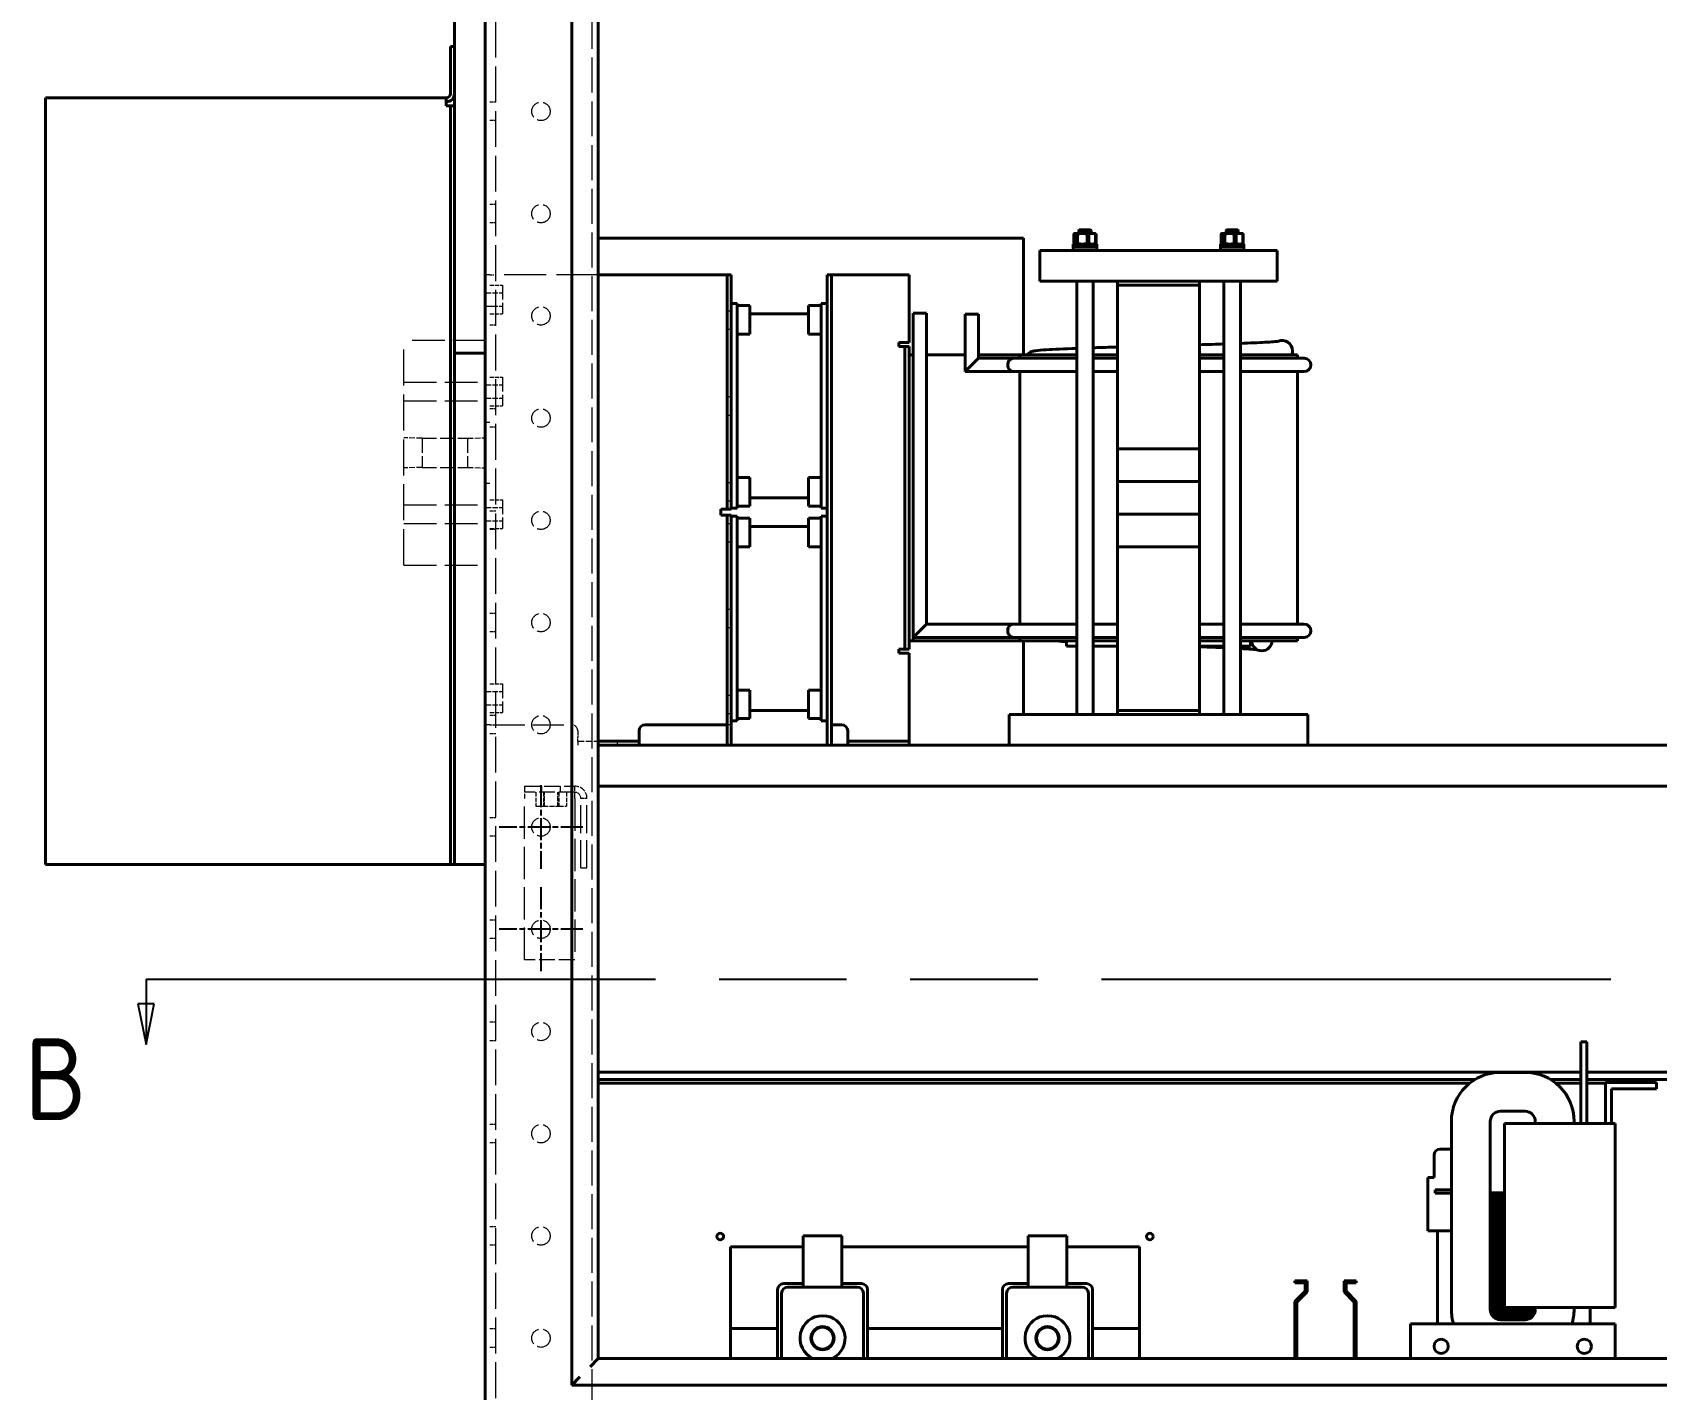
# Model space of a CAD drawing. Header units: millimetres. Extents: x 0 to 4752, y 0 to 3360.
# Drawn here: x 1793 to 2587, y 551 to 1214 of the extents above; entities that cross this region are included whole.
import ezdxf

# ---------------------------------------------------------------- set-up
doc = ezdxf.new("R2010")
doc.units = ezdxf.units.MM
doc.header["$LTSCALE"] = 8
for name, pattern in [('CHAIN', [0.3543, 0.2362, -0.0295, 0.0591, -0.0295]), ('DASHED', [0.2067, 0.1654, -0.0413]), ('DOUBLE_DASH_CHAIN', [1.2403, 0.6614, -0.0827, 0.1654, -0.0827, 0.1654, -0.0827])]:
    doc.linetypes.add(name, pattern=pattern)
for name, color, linetype, lineweight in [('가려진 것(ISO)', 2, 'DASHED', 18), ('가시적인 것(ISO)', 3, 'Continuous', 40), ('단면선(ISO)', 7, 'CHAIN', 25), ('중심 표식(ISO)', 1, 'Continuous', 25)]:
    doc.layers.add(name, color=color, linetype=linetype, lineweight=lineweight)
doc.styles.add('부품번호텍스트_PSTEK_POSCO', font='isocp.shx')

# ---------------------------------------------------------------- blocks, each defined once
blk = doc.blocks.new('2dTransSection1')
at = {"layer": '단면선(ISO)', "linetype": 'DOUBLE_DASH_CHAIN', "ltscale": 5.884896}
blk.add_line((231.022, 93.926), (366.329, 93.926), dxfattribs=at)
at = {"layer": '단면선(ISO)', "linetype": 'Continuous'}
for p, q in [((231.022, 93.926), (234.946, 93.926)), ((231.022, 93.926), (231.022, 92.426)), ((230.522, 92.426), (231.022, 89.926)), ((231.522, 92.426), (230.522, 92.426)), ((231.022, 92.426), (231.022, 89.926)), ((231.022, 89.926), (231.522, 92.426))]:
    blk.add_line(p, q, dxfattribs=at)
at = {"layer": '단면선(ISO)', "linetype": 'Continuous', "flags": 128}
blk.add_lwpolyline([(230.522, 92.426), (231.022, 89.926)], dxfattribs=at)
at = {"layer": '단면선(ISO)'}
blk.add_solid([(230.522, 92.426), (231.022, 89.926), (231.522, 92.426), (230.522, 92.426)], dxfattribs=at)
at = {"layer": '단면선(ISO)', "insert": (223.596, 85.319), "char_height": 5, "attachment_point": 7, "style": '부품번호텍스트_PSTEK_POSCO'}
blk.add_mtext('B', dxfattribs=at)

msp = doc.modelspace()

# ---------------------------------------------------------------- linework, layer by layer
at = {"layer": '가려진 것(ISO)', "ltscale": 13.215807}
msp.add_line((2019.25, 502.83), (2019.25, 1398.83), dxfattribs=at)
at = {"layer": '가려진 것(ISO)', "ltscale": 12.929942}
msp.add_line((2066.25, 500.83), (2066.25, 1398.83), dxfattribs=at)
at = {"layer": '가려진 것(ISO)', "ltscale": 0.714161}
for p, q in [((2019.25, 1180.33), (2016.25, 1180.33)), ((2019.25, 1171.33), (2016.25, 1171.33)), ((2019.25, 1130.33), (2016.25, 1130.33)), ((2019.25, 1121.33), (2016.25, 1121.33)), ((2019.25, 1080.33), (2016.25, 1080.33)), ((2019.25, 1071.33), (2016.25, 1071.33)), ((2019.25, 1030.33), (2016.25, 1030.33)), ((2019.25, 1021.33), (2016.25, 1021.33)), ((2019.25, 980.33), (2016.25, 980.33)), ((2019.25, 971.33), (2016.25, 971.33)), ((2019.25, 930.33), (2016.25, 930.33)), ((2019.25, 921.33), (2016.25, 921.33)), ((2019.25, 880.33), (2016.25, 880.33)), ((2019.25, 871.33), (2016.25, 871.33)), ((2059.25, 872.83), (2059.25, 869.83)), ((2041.75, 842.83), (2041.75, 845.83)), ((2050.75, 842.83), (2050.75, 845.83)), ((2063.75, 839.83), (2060.75, 839.83)), ((2019.25, 830.33), (2016.25, 830.33)), ((2019.25, 821.33), (2016.25, 821.33)), ((2060.75, 805.83), (2063.75, 805.83)), ((2019.25, 780.33), (2016.25, 780.33)), ((2019.25, 771.33), (2016.25, 771.33)), ((2019.25, 730.33), (2016.25, 730.33)), ((2019.25, 721.33), (2016.25, 721.33)), ((2019.25, 680.33), (2016.25, 680.33)), ((2019.25, 671.33), (2016.25, 671.33)), ((2019.25, 630.33), (2016.25, 630.33)), ((2019.25, 621.33), (2016.25, 621.33)), ((2019.25, 580.33), (2016.25, 580.33)), ((2019.25, 571.33), (2016.25, 571.33))]:
    msp.add_line(p, q, dxfattribs=at)
at = {"layer": '가려진 것(ISO)', "ltscale": 0.476074}
for p, q in [((2016.25, 1095.83), (2014.25, 1095.83)), ((2132.25, 1078.33), (2134.25, 1078.33)), ((2132.25, 1069.33), (2134.25, 1069.33)), ((2132.25, 1036.33), (2134.25, 1036.33)), ((2132.25, 1027.33), (2134.25, 1027.33)), ((2014.25, 1023.83), (2016.25, 1023.83)), ((2016.25, 993.83), (2014.25, 993.83)), ((2132.25, 994.33), (2134.25, 994.33)), ((2132.25, 985.33), (2134.25, 985.33)), ((2132.25, 974.33), (2134.25, 974.33)), ((2132.25, 965.33), (2134.25, 965.33)), ((2132.25, 932.33), (2134.25, 932.33)), ((2132.25, 923.33), (2134.25, 923.33)), ((2132.25, 890.33), (2134.25, 890.33)), ((2016.25, 875.83), (2014.25, 875.83)), ((2132.25, 881.33), (2134.25, 881.33)), ((2134.25, 875.83), (2132.25, 875.83)), ((2059.25, 867.83), (2059.25, 865.83)), ((2069.75, 865.83), (2069.75, 867.83)), ((2078.75, 865.83), (2078.75, 867.83))]:
    msp.add_line(p, q, dxfattribs=at)
at = {"layer": '가려진 것(ISO)', "ltscale": 14.513788}
msp.add_line((2014.25, 1095.83), (2014.25, 1023.83), dxfattribs=at)
at = {"layer": '가려진 것(ISO)', "ltscale": 0.047517}
for p, q in [((2014.45, 1088.33), (2014.25, 1088.33)), ((2014.45, 1079.33), (2014.25, 1079.33)), ((2014.45, 1043.33), (2014.25, 1043.33)), ((2014.45, 1034.33), (2014.25, 1034.33)), ((2014.45, 983.33), (2014.25, 983.33)), ((2014.45, 974.33), (2014.25, 974.33)), ((2014.45, 893.33), (2014.25, 893.33)), ((2014.45, 884.33), (2014.25, 884.33))]:
    msp.add_line(p, q, dxfattribs=at)
at = {"layer": '가려진 것(ISO)', "ltscale": 3.365777}
for p, q in [((2014.45, 1079.33), (2014.45, 1088.33)), ((2014.45, 1034.33), (2014.45, 1043.33)), ((2014.45, 974.33), (2014.45, 983.33)), ((2014.45, 884.33), (2014.45, 893.33))]:
    msp.add_line(p, q, dxfattribs=at)
at = {"layer": '가려진 것(ISO)', "ltscale": 0.747873}
for p, q in [((2016.25, 1095.83), (2018.25, 1095.83)), ((2016.25, 875.83), (2018.25, 875.83)), ((2059.25, 867.83), (2059.25, 869.83))]:
    msp.add_line(p, q, dxfattribs=at)
at = {"layer": '가려진 것(ISO)', "ltscale": 1.47604}
for p, q in [((2016.25, 1090.83), (2022.45, 1090.83)), ((2016.25, 1076.83), (2022.45, 1076.83)), ((2016.25, 1045.83), (2022.45, 1045.83)), ((2016.25, 1031.83), (2022.45, 1031.83)), ((2016.25, 985.83), (2022.45, 985.83)), ((2016.25, 971.83), (2022.45, 971.83)), ((2016.25, 895.83), (2022.45, 895.83)), ((2016.25, 881.83), (2022.45, 881.83))]:
    msp.add_line(p, q, dxfattribs=at)
at = {"layer": '가려진 것(ISO)', "ltscale": 15.436018}
msp.add_line((2069.3, 1095.83), (2018.25, 1095.83), dxfattribs=at)
at = {"layer": '가려진 것(ISO)', "ltscale": 5.235708}
for p, q in [((2022.45, 1090.83), (2022.45, 1076.83)), ((2022.45, 1045.83), (2022.45, 1031.83)), ((2022.45, 985.83), (2022.45, 971.83)), ((2022.45, 895.83), (2022.45, 881.83))]:
    msp.add_line(p, q, dxfattribs=at)
at = {"layer": '가려진 것(ISO)', "ltscale": 1.904597}
for p, q in [((2014.45, 1087.16), (2022.45, 1087.16)), ((2014.45, 1080.51), (2022.45, 1080.51)), ((2014.45, 1042.16), (2022.45, 1042.16)), ((2014.45, 1035.51), (2022.45, 1035.51)), ((2014.45, 982.16), (2022.45, 982.16)), ((2014.45, 975.51), (2022.45, 975.51)), ((2014.45, 892.16), (2022.45, 892.16)), ((2014.45, 885.51), (2022.45, 885.51))]:
    msp.add_line(p, q, dxfattribs=at)
at = {"layer": '가려진 것(ISO)', "ltscale": 13.304306}
msp.add_line((1974.25, 953.83), (1974.25, 1063.83), dxfattribs=at)
at = {"layer": '가려진 것(ISO)', "ltscale": 12.094824}
for p, q in [((2014.25, 1063.83), (1974.25, 1063.83)), ((1974.25, 1043.33), (2014.25, 1043.33)), ((1974.25, 1034.33), (2014.25, 1034.33)), ((1974.25, 983.33), (2014.25, 983.33)), ((1974.25, 974.33), (2014.25, 974.33)), ((1974.25, 953.83), (2014.25, 953.83))]:
    msp.add_line(p, q, dxfattribs=at)
at = {"layer": '가려진 것(ISO)', "ltscale": 7.142512}
msp.add_line((2014.25, 1023.83), (2014.25, 993.83), dxfattribs=at)
at = {"layer": '가려진 것(ISO)', "ltscale": 2.120859}
for p, q in [((1983.16, 1015.96), (1974.25, 1016.24)), ((2005.35, 1015.96), (2014.25, 1016.24)), ((1983.16, 1001.71), (1974.25, 1001.43)), ((2005.35, 1001.71), (2014.25, 1001.43))]:
    msp.add_line(p, q, dxfattribs=at)
at = {"layer": '가려진 것(ISO)', "ltscale": 5.329205}
for p, q in [((1983.16, 1015.96), (1983.16, 1001.71)), ((2005.35, 1015.96), (2005.35, 1001.71))]:
    msp.add_line(p, q, dxfattribs=at)
at = {"layer": '가려진 것(ISO)', "ltscale": 5.283535}
for p, q in [((1983.16, 1015.96), (2005.35, 1015.96)), ((1983.16, 1001.71), (2005.35, 1001.71))]:
    msp.add_line(p, q, dxfattribs=at)
at = {"layer": '가려진 것(ISO)', "ltscale": 14.271892}
msp.add_line((2014.25, 993.83), (2014.25, 875.83), dxfattribs=at)
at = {"layer": '가려진 것(ISO)', "ltscale": 11.490082}
msp.add_line((2018.25, 875.83), (2056.25, 875.83), dxfattribs=at)
at = {"layer": '가려진 것(ISO)', "ltscale": 2.392675}
msp.add_line((2059.25, 867.83), (2069.3, 867.83), dxfattribs=at)
at = {"layer": '가려진 것(ISO)', "ltscale": 5.833034}
for p, q in [((2033.25, 845.83), (2057.75, 845.83)), ((2057.75, 842.83), (2033.25, 842.83)), ((2057.75, 760.83), (2033.25, 760.83))]:
    msp.add_line(p, q, dxfattribs=at)
at = {"layer": '가려진 것(ISO)', "ltscale": 2.243818}
for p, q in [((2033.25, 845.83), (2033.25, 839.83)), ((2057.75, 839.83), (2057.75, 845.83))]:
    msp.add_line(p, q, dxfattribs=at)
at = {"layer": '가려진 것(ISO)', "ltscale": 1.618892}
for p, q in [((2038.75, 842.83), (2038.75, 836.03)), ((2042.5, 842.83), (2042.5, 836.03)), ((2042.93, 836.03), (2042.93, 842.83)), ((2049.58, 836.03), (2049.58, 842.83)), ((2050, 842.83), (2050, 836.03)), ((2053.76, 842.83), (2053.76, 836.03))]:
    msp.add_line(p, q, dxfattribs=at)
at = {"layer": '가려진 것(ISO)', "ltscale": 11.943638}
for p, q in [((2033.25, 760.83), (2033.25, 839.83)), ((2057.75, 839.83), (2057.75, 760.83))]:
    msp.add_line(p, q, dxfattribs=at)
at = {"layer": '가려진 것(ISO)', "ltscale": 1.786875}
for p, q in [((2038.75, 836.03), (2042.5, 836.03)), ((2042.5, 836.03), (2050, 836.03)), ((2050, 836.03), (2053.76, 836.03))]:
    msp.add_line(p, q, dxfattribs=at)
at = {"layer": '가려진 것(ISO)', "ltscale": 10.2806}
for p, q in [((2060.75, 805.83), (2060.75, 839.83)), ((2063.75, 805.83), (2063.75, 839.83))]:
    msp.add_line(p, q, dxfattribs=at)
at = {"layer": '가려진 것(ISO)', "ltscale": 6.731654}
for centre in [(2041.25, 1175.83), (2041.25, 1125.83), (2041.25, 1075.83), (2041.25, 1025.83), (2041.25, 975.83), (2041.25, 925.83), (2041.25, 875.83), (2041.25, 825.83), (2041.25, 775.83), (2041.25, 725.83), (2041.25, 675.83), (2041.25, 625.83), (2041.25, 575.83)]:
    msp.add_circle(centre, 4.5, dxfattribs=at)
at = {"layer": '가려진 것(ISO)', "ltscale": 1.121859}
for centre in [(2056.25, 872.83), (2057.75, 839.83)]:
    msp.add_arc(centre, 3, 0, 90, dxfattribs=at)
at = {"layer": '가려진 것(ISO)', "ltscale": 2.243818}
msp.add_arc((2057.75, 839.83), 6, 0, 90, dxfattribs=at)
at = {"layer": '가시적인 것(ISO)'}
for p, q in [((2013.95, 500.53), (2013.95, 1400.53)), ((2056.3, 1358.18), (2056.3, 552.88)), ((2069.3, 1345.18), (2069.3, 565.88)), ((1998.95, 1057.53), (1998.95, 1307.53)), ((1996.95, 1207.53), (1996.95, 1184.53)), ((1996.95, 1207.53), (1998.95, 1207.53)), ((1798.95, 1182.53), (1994.95, 1182.53)), ((1798.95, 1182.53), (1798.95, 1178.53)), ((1798.95, 807.53), (1798.95, 1178.53)), ((1994.95, 1182.53), (1994.95, 1178.53)), ((1996.95, 1178.53), (1994.95, 1178.53)), ((1996.95, 1178.53), (1998.95, 1178.53)), ((1996.95, 807.53), (1996.95, 1178.53)), ((2277.25, 1113.83), (2069.3, 1113.83)), ((2277.25, 1056.83), (2277.25, 1113.83)), ((2301.81, 1111.24), (2301.81, 1115.83)), ((2302.25, 1116.13), (2302.07, 1116.03)), ((2302.43, 1116.13), (2302.25, 1116.13)), ((2305.98, 1116.13), (2302.43, 1116.13)), ((2303.05, 1115.83), (2303.69, 1115.83)), ((2303.05, 1115.83), (2303.05, 1111.24)), ((2303.69, 1111.24), (2303.69, 1115.83)), ((2304.5, 1117.83), (2304.25, 1117.58)), ((2310.25, 1117.58), (2304.25, 1117.58)), ((2304.25, 1116.13), (2304.25, 1117.58)), ((2304.5, 1117.83), (2310, 1117.83)), ((2310.8, 1116.13), (2305.98, 1116.13)), ((2308.27, 1115.83), (2309.14, 1115.83)), ((2308.27, 1115.83), (2308.27, 1111.24)), ((2309.14, 1111.24), (2309.14, 1115.83)), ((2310, 1117.83), (2310.25, 1117.58)), ((2310.25, 1116.13), (2310.25, 1117.58)), ((2312.25, 1116.13), (2310.8, 1116.13)), ((2312.25, 1116.13), (2312.43, 1116.03)), ((2312.47, 1115.83), (2312.7, 1115.83)), ((2312.47, 1115.83), (2312.47, 1111.24)), ((2312.7, 1111.24), (2312.7, 1115.83)), ((2373.81, 1111.24), (2373.81, 1115.83)), ((2374.25, 1116.13), (2374.07, 1116.03)), ((2374.43, 1116.13), (2374.25, 1116.13)), ((2377.98, 1116.13), (2374.43, 1116.13)), ((2375.05, 1115.83), (2375.69, 1115.83)), ((2375.05, 1115.83), (2375.05, 1111.24)), ((2375.69, 1111.24), (2375.69, 1115.83)), ((2376.5, 1117.83), (2376.25, 1117.58)), ((2382.25, 1117.58), (2376.25, 1117.58)), ((2376.25, 1116.13), (2376.25, 1117.58)), ((2376.5, 1117.83), (2382, 1117.83)), ((2382.8, 1116.13), (2377.98, 1116.13)), ((2380.27, 1115.83), (2381.14, 1115.83)), ((2380.27, 1115.83), (2380.27, 1111.24)), ((2381.14, 1111.24), (2381.14, 1115.83)), ((2382, 1117.83), (2382.25, 1117.58)), ((2382.25, 1116.13), (2382.25, 1117.58)), ((2384.25, 1116.13), (2382.8, 1116.13)), ((2384.25, 1116.13), (2384.43, 1116.03)), ((2384.47, 1115.83), (2384.7, 1115.83)), ((2384.47, 1115.83), (2384.47, 1111.24)), ((2384.7, 1111.24), (2384.7, 1115.83)), ((2285.25, 1107.83), (2401.25, 1107.83)), ((2285.25, 1092.83), (2285.25, 1107.83)), ((2301.5, 1109.86), (2301.5, 1109.43)), ((2301.5, 1109.43), (2313, 1109.43)), ((2301.5, 1107.83), (2301.5, 1109.43)), ((2301.5, 1109.43), (2301.5, 1109.43)), ((2313, 1110.93), (2301.51, 1110.93)), ((2313, 1109.43), (2301.55, 1109.43)), ((2302.25, 1110.93), (2302.07, 1111.04)), ((2303.69, 1111.24), (2303.05, 1111.24)), ((2309.14, 1111.24), (2308.27, 1111.24)), ((2312.25, 1110.93), (2312.43, 1111.04)), ((2312.7, 1111.24), (2312.47, 1111.24)), ((2313, 1110.93), (2313, 1109.43)), ((2313, 1107.83), (2313, 1109.43)), ((2373.5, 1109.86), (2373.5, 1109.43)), ((2373.5, 1109.43), (2385, 1109.43)), ((2373.5, 1107.83), (2373.5, 1109.43)), ((2373.5, 1109.43), (2373.5, 1109.43)), ((2385, 1110.93), (2373.51, 1110.93)), ((2385, 1109.43), (2373.55, 1109.43)), ((2374.25, 1110.93), (2374.07, 1111.04)), ((2375.69, 1111.24), (2375.05, 1111.24)), ((2381.14, 1111.24), (2380.27, 1111.24)), ((2384.25, 1110.93), (2384.43, 1111.04)), ((2384.7, 1111.24), (2384.47, 1111.24)), ((2385, 1110.93), (2385, 1109.43)), ((2385, 1107.83), (2385, 1109.43)), ((2401.25, 1092.83), (2401.25, 1107.83)), ((2130.25, 1095.83), (2069.3, 1095.83)), ((2132.25, 1095.83), (2130.25, 1095.83)), ((2132.25, 1095.83), (2134.25, 1095.83)), ((2132.25, 981.33), (2132.25, 1095.83)), ((2134.25, 1095.83), (2134.25, 981.33)), ((2183.25, 1095.83), (2181.25, 1095.83)), ((2181.25, 865.83), (2181.25, 1095.83)), ((2183.25, 865.83), (2183.25, 1095.83)), ((2183.25, 1095.83), (2185.25, 1095.83)), ((2185.25, 1095.83), (2221.25, 1095.83)), ((2221.25, 1095.83), (2221.25, 1062.83)), ((2323.25, 1092.83), (2285.25, 1092.83)), ((2303.25, 880.83), (2303.25, 1092.83)), ((2311.25, 880.83), (2311.25, 1092.83)), ((2323.25, 1092.83), (2363.25, 1092.83)), ((2323.25, 1090.83), (2323.25, 1092.83)), ((2363.25, 1090.83), (2323.25, 1090.83)), ((2323.25, 1075.83), (2323.25, 1090.83)), ((2363.25, 1092.83), (2363.25, 1090.83)), ((2401.25, 1092.83), (2363.25, 1092.83)), ((2363.25, 1090.83), (2363.25, 1075.83)), ((2375.25, 880.83), (2375.25, 1092.83)), ((2383.25, 880.83), (2383.25, 1092.83)), ((2137.25, 1081.83), (2134.25, 1081.83)), ((2137.25, 1081.83), (2137.25, 981.83)), ((2137.25, 1080.83), (2143.45, 1080.83)), ((2143.45, 1080.83), (2143.45, 1066.83)), ((2172.05, 1066.83), (2172.05, 1080.83)), ((2178.25, 1080.83), (2172.05, 1080.83)), ((2178.25, 1081.83), (2178.25, 981.83)), ((2178.25, 1081.83), (2181.25, 1081.83)), ((2143.45, 1076.83), (2172.05, 1076.83)), ((2229.75, 1077.08), (2223.25, 1077.08)), ((2223.25, 1056.83), (2223.25, 1077.08)), ((2229.75, 925.08), (2229.75, 1077.08)), ((2255.25, 1076.58), (2248.75, 1076.58)), ((2248.75, 1076.58), (2248.75, 1048.58)), ((2255.25, 1076.58), (2255.25, 1055.08)), ((2323.25, 1010.83), (2323.25, 1075.83)), ((2363.25, 1075.83), (2363.25, 1010.83)), ((2137.25, 1066.83), (2143.45, 1066.83)), ((2178.25, 1066.83), (2172.05, 1066.83)), ((2013.95, 1057.53), (1998.95, 1057.53)), ((1998.95, 807.53), (1998.95, 1057.53)), ((1998.95, 1057.53), (2013.95, 1057.53)), ((2216.25, 1062.83), (2221.25, 1062.83)), ((2216.25, 1060.83), (2216.25, 1062.83)), ((2217.25, 1060.83), (2216.25, 1060.83)), ((2219.25, 1060.83), (2217.25, 1060.83)), ((2219.25, 1060.83), (2221.25, 1060.83)), ((2219.25, 912.83), (2219.25, 1060.83)), ((2221.25, 1056.83), (2221.25, 1060.83)), ((2221.25, 1056.83), (2223.25, 1056.83)), ((2221.25, 1056.83), (2221.25, 916.83)), ((2223.25, 1056.83), (2223.25, 916.83)), ((2229.75, 1056.83), (2248.75, 1056.83)), ((2255.25, 1056.83), (2275.37, 1056.83)), ((2303.25, 1056.83), (2275.37, 1056.83)), ((2275.37, 1056.83), (2275.37, 1055.08)), ((2323.25, 1056.83), (2311.25, 1056.83)), ((2375.25, 1056.83), (2363.25, 1056.83)), ((2411.25, 1056.83), (2383.25, 1056.83)), ((2411.25, 1055.08), (2411.25, 1056.83)), ((2248.75, 1048.58), (2252, 1051.83)), ((2248.75, 1048.58), (2272.37, 1048.58)), ((2255.25, 1055.08), (2252, 1051.83)), ((2255.25, 1055.08), (2272.37, 1055.08)), ((2303.25, 1055.08), (2272.37, 1055.08)), ((2272.37, 1048.58), (2303.25, 1048.58)), ((2275.37, 1048.58), (2275.37, 925.08)), ((2323.25, 1055.08), (2311.25, 1055.08)), ((2311.25, 1048.58), (2323.25, 1048.58)), ((2375.25, 1055.08), (2363.25, 1055.08)), ((2363.25, 1048.58), (2375.25, 1048.58)), ((2414.5, 1055.08), (2383.25, 1055.08)), ((2383.25, 1048.58), (2414.5, 1048.58)), ((2411.25, 925.08), (2411.25, 1048.58)), ((2363.25, 1010.83), (2323.25, 1010.83)), ((2323.25, 1010.83), (2323.25, 994.83)), ((2363.25, 1010.83), (2363.25, 994.83)), ((2137.25, 996.83), (2143.45, 996.83)), ((2143.45, 996.83), (2143.45, 982.83)), ((2172.05, 982.83), (2172.05, 996.83)), ((2178.25, 996.83), (2172.05, 996.83)), ((2323.25, 994.83), (2363.25, 994.83)), ((2323.25, 994.83), (2323.25, 978.83)), ((2363.25, 994.83), (2323.25, 994.83)), ((2363.25, 994.83), (2363.25, 978.83)), ((2143.45, 986.83), (2172.05, 986.83)), ((2129.25, 978.33), (2129.25, 981.33)), ((2129.25, 981.33), (2130.25, 981.33)), ((2130.25, 978.33), (2129.25, 978.33)), ((2130.25, 981.33), (2132.25, 981.33)), ((2132.25, 978.33), (2130.25, 978.33)), ((2132.25, 981.33), (2134.25, 981.33)), ((2134.25, 978.33), (2132.25, 978.33)), ((2132.25, 865.83), (2132.25, 978.33)), ((2137.25, 981.83), (2134.25, 981.83)), ((2134.25, 978.33), (2134.25, 865.83)), ((2137.25, 977.83), (2134.25, 977.83)), ((2137.25, 982.83), (2143.45, 982.83)), ((2137.25, 977.83), (2137.25, 877.83)), ((2137.25, 976.83), (2143.45, 976.83)), ((2143.45, 976.83), (2143.45, 962.83)), ((2178.25, 982.83), (2172.05, 982.83)), ((2172.05, 962.83), (2172.05, 976.83)), ((2178.25, 976.83), (2172.05, 976.83)), ((2178.25, 981.83), (2181.25, 981.83)), ((2178.25, 977.83), (2178.25, 877.83)), ((2178.25, 977.83), (2181.25, 977.83)), ((2323.25, 978.83), (2363.25, 978.83)), ((2323.25, 978.83), (2323.25, 962.83)), ((2363.25, 978.83), (2323.25, 978.83)), ((2363.25, 978.83), (2363.25, 962.83)), ((2143.45, 972.83), (2172.05, 972.83)), ((2137.25, 962.83), (2143.45, 962.83)), ((2178.25, 962.83), (2172.05, 962.83)), ((2323.25, 897.83), (2323.25, 962.83)), ((2323.25, 962.83), (2363.25, 962.83)), ((2363.25, 962.83), (2363.25, 897.83)), ((2223.25, 918.58), (2226.5, 921.83)), ((2226.5, 921.83), (2229.75, 925.08)), ((2272.37, 925.08), (2229.75, 925.08)), ((2303.25, 925.08), (2272.37, 925.08)), ((2323.25, 925.08), (2311.25, 925.08)), ((2375.25, 925.08), (2363.25, 925.08)), ((2414.5, 925.08), (2383.25, 925.08)), ((2221.25, 912.83), (2221.25, 916.83)), ((2223.25, 916.83), (2221.25, 916.83)), ((2272.37, 918.58), (2223.25, 918.58)), ((2275.37, 916.83), (2223.25, 916.83)), ((2272.37, 918.58), (2303.25, 918.58)), ((2275.37, 918.58), (2275.37, 916.83)), ((2275.37, 916.83), (2303.25, 916.83)), ((2277.25, 880.83), (2277.25, 916.83)), ((2298.25, 914.33), (2298.25, 916.83)), ((2298.25, 914.33), (2303.25, 914.33)), ((2311.25, 918.58), (2323.25, 918.58)), ((2311.25, 916.83), (2323.25, 916.83)), ((2311.25, 914.33), (2323.25, 914.33)), ((2363.25, 918.58), (2375.25, 918.58)), ((2363.25, 916.83), (2375.25, 916.83)), ((2363.25, 914.33), (2375.25, 914.33)), ((2383.25, 918.58), (2414.5, 918.58)), ((2383.25, 916.83), (2411.25, 916.83)), ((2383.25, 914.33), (2388.25, 914.33)), ((2388.25, 914.33), (2388.25, 916.83)), ((2411.25, 916.83), (2411.25, 918.58)), ((2216.25, 912.83), (2217.25, 912.83)), ((2216.25, 910.83), (2216.25, 912.83)), ((2221.25, 910.83), (2216.25, 910.83)), ((2219.25, 912.83), (2217.25, 912.83)), ((2219.25, 912.83), (2221.25, 912.83)), ((2221.25, 910.83), (2221.25, 869.83)), ((2323.25, 882.83), (2323.25, 897.83)), ((2363.25, 897.83), (2363.25, 882.83)), ((2137.25, 892.83), (2143.45, 892.83)), ((2143.45, 892.83), (2143.45, 878.83)), ((2172.05, 878.83), (2172.05, 892.83)), ((2178.25, 892.83), (2172.05, 892.83)), ((2143.45, 882.83), (2172.05, 882.83)), ((2323.25, 882.83), (2363.25, 882.83)), ((2323.25, 882.83), (2323.25, 880.83)), ((2363.25, 882.83), (2363.25, 880.83)), ((2092.25, 875.83), (2130.25, 875.83)), ((2132.25, 875.83), (2130.25, 875.83)), ((2137.25, 877.83), (2134.25, 877.83)), ((2137.25, 878.83), (2143.45, 878.83)), ((2178.25, 878.83), (2172.05, 878.83)), ((2178.25, 877.83), (2181.25, 877.83)), ((2183.25, 875.83), (2185.25, 875.83)), ((2188.25, 875.83), (2185.25, 875.83)), ((2270.25, 880.83), (2416.25, 880.83)), ((2270.25, 880.83), (2270.25, 865.83)), ((2416.25, 880.83), (2416.25, 865.83)), ((2069.3, 867.83), (2089.25, 867.83)), ((2069.3, 865.83), (2270.25, 865.83)), ((2089.25, 869.83), (2089.25, 872.83)), ((2089.25, 867.83), (2089.25, 869.83)), ((2089.25, 867.83), (2089.25, 865.83)), ((2191.25, 869.83), (2191.25, 872.83)), ((2191.25, 867.83), (2191.25, 869.83)), ((2191.25, 867.83), (2221.25, 867.83)), ((2191.25, 867.83), (2191.25, 865.83)), ((2221.25, 867.83), (2221.25, 869.83)), ((2221.25, 867.83), (2221.25, 865.83)), ((2416.25, 865.83), (2270.25, 865.83)), ((2416.25, 865.83), (2599.25, 865.83)), ((2599.25, 845.83), (2069.3, 845.83)), ((1994.95, 807.53), (1798.95, 807.53)), ((1996.95, 807.53), (1994.95, 807.53)), ((1996.95, 807.53), (1998.95, 807.53)), ((2013.95, 807.53), (1998.95, 807.53)), ((2552.75, 720.83), (2549.75, 720.83)), ((2549.75, 720.83), (2549.75, 680.83)), ((2552.75, 680.83), (2552.75, 720.83)), ((2549.75, 705.88), (2069.3, 705.88)), ((2498.05, 702.38), (2069.3, 702.38)), ((2495.41, 700.53), (2069.3, 700.53)), ((2522.45, 705.83), (2510.45, 705.83)), ((2549.75, 702.38), (2534.85, 702.38)), ((2549.75, 700.53), (2537.5, 700.53)), ((2599.25, 705.88), (2552.75, 705.88)), ((2599.25, 702.38), (2552.75, 702.38)), ((2561.75, 700.53), (2552.75, 700.53)), ((2561.75, 700.83), (2561.75, 680.83)), ((2586.75, 700.83), (2561.75, 700.83)), ((2586.75, 697.83), (2586.75, 700.83)), ((2564.75, 680.83), (2564.75, 697.83)), ((2564.75, 697.83), (2586.75, 697.83)), ((2510.45, 686.83), (2522.45, 686.83)), ((2486.45, 681.83), (2486.45, 589.83)), ((2505.45, 589.83), (2505.45, 681.83)), ((2527.45, 680.83), (2512.45, 680.83)), ((2512.45, 680.83), (2512.45, 590.83)), ((2527.45, 681.83), (2527.45, 680.83)), ((2527.45, 680.83), (2551.45, 680.83)), ((2546.45, 680.83), (2546.45, 681.83)), ((2566.45, 680.83), (2551.45, 680.83)), ((2566.45, 680.83), (2566.45, 590.83)), ((2480.95, 668.33), (2486.45, 668.33)), ((2477.95, 654.33), (2477.95, 665.33)), ((2474.95, 628.33), (2474.95, 654.33)), ((2474.95, 654.33), (2477.95, 654.33)), ((2478.45, 648.33), (2486.45, 648.33)), ((2478.45, 646.73), (2478.45, 648.33)), ((2486.45, 646.73), (2478.45, 646.73)), ((2506.45, 646.93), (2505.45, 646.93)), ((2506.45, 586.83), (2506.45, 646.93)), ((2507.45, 646.93), (2506.45, 646.93)), ((2506.45, 646.93), (2506.45, 586.83)), ((2507.45, 585.83), (2507.45, 646.93)), ((2508.45, 646.93), (2507.45, 646.93)), ((2507.45, 646.93), (2507.45, 585.83)), ((2508.45, 585.25), (2508.45, 646.93)), ((2509.45, 646.93), (2508.45, 646.93)), ((2508.45, 646.93), (2508.45, 585.25)), ((2509.45, 584.93), (2509.45, 646.93)), ((2510.45, 646.93), (2509.45, 646.93)), ((2509.45, 646.93), (2509.45, 584.93)), ((2510.45, 584.83), (2510.45, 646.93)), ((2511.45, 646.93), (2510.45, 646.93)), ((2510.45, 646.93), (2510.45, 584.83)), ((2511.45, 584.83), (2511.45, 646.93)), ((2512.45, 646.93), (2511.45, 646.93)), ((2511.45, 646.93), (2511.45, 584.83)), ((2512.45, 584.83), (2512.45, 646.93)), ((2512.45, 646.93), (2512.45, 646.93)), ((2512.45, 646.93), (2512.45, 584.83)), ((2486.45, 628.33), (2474.95, 628.33)), ((2479.6, 628.33), (2479.6, 582.83)), ((2506.45, 634.98), (2506.45, 634.98)), ((2507.45, 634.98), (2507.45, 634.98)), ((2508.45, 634.98), (2508.45, 634.98)), ((2509.45, 634.98), (2509.45, 634.98)), ((2510.45, 634.98), (2510.45, 634.98)), ((2511.45, 634.98), (2511.45, 634.98)), ((2512.45, 634.98), (2512.45, 634.98)), ((2133.95, 620.53), (2169.45, 620.53)), ((2133.95, 565.88), (2133.95, 620.53)), ((2188.45, 625.83), (2169.45, 625.83)), ((2169.45, 600.83), (2169.45, 625.83)), ((2188.45, 600.83), (2188.45, 625.83)), ((2188.45, 620.53), (2279.45, 620.53)), ((2298.45, 625.83), (2279.45, 625.83)), ((2279.45, 600.83), (2279.45, 625.83)), ((2298.45, 600.83), (2298.45, 625.83)), ((2298.45, 620.53), (2333.95, 620.53)), ((2333.95, 620.53), (2333.95, 565.88)), ((2409.95, 602.83), (2409.95, 603.83)), ((2409.95, 603.83), (2415.95, 603.83)), ((2415.95, 603.83), (2415.95, 598.42)), ((2433.95, 598.42), (2433.95, 603.83)), ((2433.95, 603.83), (2439.95, 603.83)), ((2439.95, 603.83), (2439.95, 602.83)), ((2156.95, 580.53), (2156.95, 599.53)), ((2158.95, 597.83), (2158.95, 565.88)), ((2159.95, 602.53), (2169.45, 602.53)), ((2195.95, 600.83), (2161.95, 600.83)), ((2188.45, 602.53), (2197.95, 602.53)), ((2198.95, 565.88), (2198.95, 597.83)), ((2200.95, 599.53), (2200.95, 580.53)), ((2266.95, 580.53), (2266.95, 599.53)), ((2268.95, 597.83), (2268.95, 565.88)), ((2269.95, 602.53), (2279.45, 602.53)), ((2305.95, 600.83), (2271.95, 600.83)), ((2298.45, 602.53), (2307.95, 602.53)), ((2308.95, 565.88), (2308.95, 597.83)), ((2310.95, 599.53), (2310.95, 580.53)), ((2414.95, 602.83), (2409.95, 602.83)), ((2409.95, 593.83), (2414.95, 598.83)), ((2415.95, 598.42), (2410.95, 593.42)), ((2414.95, 598.83), (2414.95, 602.83)), ((2438.95, 593.42), (2433.95, 598.42)), ((2439.95, 602.83), (2434.95, 602.83)), ((2434.95, 602.83), (2434.95, 598.83)), ((2434.95, 598.83), (2439.95, 593.83)), ((2409.95, 565.88), (2409.95, 593.83)), ((2410.95, 593.42), (2410.95, 565.88)), ((2438.95, 565.88), (2438.95, 593.42)), ((2439.95, 593.83), (2439.95, 565.88)), ((2512.45, 590.83), (2527.45, 590.83)), ((2513.45, 584.83), (2513.45, 590.83)), ((2513.45, 590.83), (2513.45, 584.83)), ((2514.45, 584.83), (2514.45, 590.83)), ((2514.45, 590.83), (2514.45, 584.83)), ((2515.45, 584.83), (2515.45, 590.83)), ((2515.45, 590.83), (2515.45, 584.83)), ((2516.45, 584.83), (2516.45, 590.83)), ((2516.45, 590.83), (2516.45, 584.83)), ((2517.45, 584.83), (2517.45, 590.83)), ((2517.45, 590.83), (2517.45, 584.83)), ((2518.45, 584.83), (2518.45, 590.83)), ((2518.45, 590.83), (2518.45, 584.83)), ((2519.45, 584.83), (2519.45, 590.83)), ((2519.45, 590.83), (2519.45, 584.83)), ((2520.45, 584.83), (2520.45, 590.83)), ((2520.45, 590.83), (2520.45, 584.83)), ((2521.45, 584.83), (2521.45, 590.83)), ((2521.45, 590.83), (2521.45, 584.83)), ((2522.45, 584.83), (2522.45, 590.83)), ((2522.45, 590.83), (2522.45, 584.83)), ((2523.45, 584.93), (2523.45, 590.83)), ((2523.45, 590.83), (2523.45, 584.93)), ((2524.45, 585.25), (2524.45, 590.83)), ((2524.45, 590.83), (2524.45, 585.25)), ((2525.45, 585.83), (2525.45, 590.83)), ((2525.45, 590.83), (2525.45, 585.83)), ((2526.45, 586.83), (2526.45, 590.83)), ((2526.45, 590.83), (2526.45, 586.83)), ((2551.45, 590.83), (2527.45, 590.83)), ((2527.45, 590.83), (2527.45, 589.83)), ((2527.45, 589.76), (2527.45, 590.83)), ((2527.45, 590.83), (2527.45, 589.76)), ((2546.45, 589.83), (2546.45, 590.83)), ((2551.45, 590.83), (2566.45, 590.83)), ((2554.3, 590.83), (2554.3, 582.83)), ((2133.95, 580.53), (2156.95, 580.53)), ((2133.95, 580.53), (2156.95, 580.53)), ((2156.95, 565.88), (2156.95, 580.53)), ((2200.95, 580.53), (2266.95, 580.53)), ((2200.95, 580.53), (2200.95, 565.88)), ((2200.95, 580.53), (2266.95, 580.53)), ((2266.95, 565.88), (2266.95, 580.53)), ((2310.95, 580.53), (2333.95, 580.53)), ((2310.95, 580.53), (2310.95, 565.88)), ((2310.95, 580.53), (2333.95, 580.53)), ((2566.45, 582.83), (2466.45, 582.83)), ((2466.45, 565.88), (2466.45, 582.83)), ((2522.45, 584.83), (2510.45, 584.83)), ((2566.45, 565.88), (2566.45, 582.83)), ((2065.3, 561.88), (2069.3, 565.88)), ((2069.3, 565.88), (2758.6, 565.88)), ((2056.3, 552.88), (2060.3, 556.88)), ((2056.3, 552.88), (2771.6, 552.88))]:
    msp.add_line(p, q, dxfattribs=at)
for centre, radius in [((2128.95, 625.53), 1.62), ((2338.95, 625.53), 1.62), ((2178.95, 575.83), 5.68), ((2178.95, 575.83), 5.41), ((2178.95, 575.83), 5.36), ((2288.95, 575.83), 5.68), ((2288.95, 575.83), 5.41), ((2288.95, 575.83), 5.36), ((2481.45, 571.83), 3.5), ((2551.45, 571.83), 3.5)]:
    msp.add_circle(centre, radius, dxfattribs=at)
for centre, radius, start, end in [((1994.95, 1184.53), 4, 270, 0), ((1994.95, 1184.53), 2, 270, 0), ((2403.75, 1058.78), 5, 0, 112.75116), ((2414.5, 1051.83), 3.25, 270, 90), ((2414.5, 921.83), 3.25, 270, 90), ((2393.75, 917.03), 5, 182.22504, 357.77496), ((2092.25, 872.83), 3, 90, 180), ((2188.25, 872.83), 3, 0, 90), ((2510.45, 681.83), 24, 90, 180), ((2522.45, 681.83), 24, 0, 90), ((2510.45, 681.83), 5, 90, 180), ((2522.45, 681.83), 5, 0, 90), ((2480.95, 665.33), 3, 90, 180), ((2159.95, 599.53), 3, 90, 180), ((2161.95, 597.83), 3, 90, 180), ((2195.95, 597.83), 3, 0, 90), ((2197.95, 599.53), 3, 0, 90), ((2269.95, 599.53), 3, 90, 180), ((2271.95, 597.83), 3, 90, 180), ((2305.95, 597.83), 3, 0, 90), ((2307.95, 599.53), 3, 0, 90), ((2510.45, 589.83), 24, 180, 196.95776), ((2510.45, 589.83), 5, 180, 270), ((2522.45, 589.83), 5, 270, 0), ((2522.45, 589.83), 24, 343.04224, 0), ((2178.95, 575.83), 11, 295.23787, 244.76213), ((2288.95, 575.83), 11, 295.23787, 244.76213)]:
    msp.add_arc(centre, radius, start, end, dxfattribs=at)
for centre, start_param, end_param in [((2307.25, 1110.11), 1.536644, 1.615975), ((2307.25, 1111.76), 1.625385, 1.720846), ((2379.25, 1110.11), 1.536644, 1.615975), ((2379.25, 1111.76), 1.625385, 1.720846)]:
    msp.add_ellipse(centre, major_axis=(0.1, 15.8), ratio=0.363912, start_param=start_param, end_param=end_param, dxfattribs=at)
for points, weights in [([(2302.43, 1116.13), (2302.13, 1116.13), (2301.81, 1115.83)], [1, 1.03161221876, 1.01056542855]), ([(2303.05, 1115.83), (2302.72, 1116.13), (2302.43, 1116.13)], [1.01056542855, 1.03161221876, 1]), ([(2305.98, 1116.13), (2304.89, 1116.13), (2303.69, 1115.83)], [1, 1.03161221876, 1.01056542855]), ([(2308.27, 1115.83), (2307.06, 1116.13), (2305.98, 1116.13)], [1.01056542855, 1.03161221876, 1]), ([(2310.8, 1116.13), (2310.01, 1116.13), (2309.14, 1115.83)], [1, 1.03161221876, 1.01056542855]), ([(2312.47, 1115.83), (2311.59, 1116.13), (2310.8, 1116.13)], [1.01056542855, 1.03161221876, 1]), ([(2312.43, 1116.03), (2312.56, 1115.95), (2312.7, 1115.83)], [1.01897046902, 1.01921931467, 1.01056542855]), ([(2374.43, 1116.13), (2374.13, 1116.13), (2373.81, 1115.83)], [1, 1.03161221876, 1.01056542855]), ([(2375.05, 1115.83), (2374.72, 1116.13), (2374.43, 1116.13)], [1.01056542855, 1.03161221876, 1]), ([(2377.98, 1116.13), (2376.89, 1116.13), (2375.69, 1115.83)], [1, 1.03161221876, 1.01056542855]), ([(2380.27, 1115.83), (2379.06, 1116.13), (2377.98, 1116.13)], [1.01056542855, 1.03161221876, 1]), ([(2382.8, 1116.13), (2382.01, 1116.13), (2381.14, 1115.83)], [1, 1.03161221876, 1.01056542855]), ([(2384.47, 1115.83), (2383.59, 1116.13), (2382.8, 1116.13)], [1.01056542855, 1.03161221876, 1]), ([(2384.43, 1116.03), (2384.56, 1115.95), (2384.7, 1115.83)], [1.01897046902, 1.01921931467, 1.01056542855]), ([(2301.81, 1111.24), (2302.13, 1110.93), (2302.43, 1110.93)], [1.01056542855, 1.03161221876, 1]), ([(2302.43, 1110.93), (2302.72, 1110.93), (2303.05, 1111.24)], [1, 1.03161221876, 1.01056542855]), ([(2303.69, 1111.24), (2304.89, 1110.93), (2305.98, 1110.93)], [1.01056542855, 1.03161221876, 1]), ([(2305.98, 1110.93), (2307.06, 1110.93), (2308.27, 1111.24)], [1, 1.03161221876, 1.01056542855]), ([(2309.14, 1111.24), (2310.01, 1110.93), (2310.8, 1110.93)], [1.01056542855, 1.03161221876, 1]), ([(2310.8, 1110.93), (2311.59, 1110.93), (2312.47, 1111.24)], [1, 1.03161221876, 1.01056542855]), ([(2312.7, 1111.24), (2312.56, 1111.11), (2312.43, 1111.04)], [1.01056542855, 1.01921931467, 1.01897046902]), ([(2373.81, 1111.24), (2374.13, 1110.93), (2374.43, 1110.93)], [1.01056542855, 1.03161221876, 1]), ([(2374.43, 1110.93), (2374.72, 1110.93), (2375.05, 1111.24)], [1, 1.03161221876, 1.01056542855]), ([(2375.69, 1111.24), (2376.89, 1110.93), (2377.98, 1110.93)], [1.01056542855, 1.03161221876, 1]), ([(2377.98, 1110.93), (2379.06, 1110.93), (2380.27, 1111.24)], [1, 1.03161221876, 1.01056542855]), ([(2381.14, 1111.24), (2382.01, 1110.93), (2382.8, 1110.93)], [1.01056542855, 1.03161221876, 1]), ([(2382.8, 1110.93), (2383.59, 1110.93), (2384.47, 1111.24)], [1, 1.03161221876, 1.01056542855]), ([(2384.7, 1111.24), (2384.56, 1111.11), (2384.43, 1111.04)], [1.01056542855, 1.01921931467, 1.01897046902])]:
    msp.add_rational_spline(points, weights, degree=2, dxfattribs=at)
for points, knots in [([(2278.99, 1056.83), (2279.16, 1057.04), (2279.35, 1057.22), (2279.86, 1057.66), (2280.19, 1057.87), (2280.73, 1058.16), (2280.96, 1058.26), (2281.45, 1058.44), (2281.67, 1058.5), (2282.35, 1058.67), (2282.72, 1058.73), (2284.42, 1058.98), (2286.09, 1059.11), (2291.93, 1059.49), (2297.01, 1059.72), (2303.15, 1059.94), (2303.2, 1059.94), (2303.25, 1059.95)], [491.405395, 491.405395, 491.405395, 491.405395, 491.498962, 491.498962, 491.659126, 491.659126, 491.814762, 491.814762, 492.039073, 492.039073, 492.553004, 492.553004, 494.10061, 494.10061, 496.530696, 496.530696, 496.550426, 496.550426, 496.550426, 496.550426]), ([(2311.25, 1060.22), (2313.96, 1060.31), (2316.79, 1060.4), (2320.87, 1060.52), (2322.05, 1060.55), (2323.25, 1060.59)], [497.540802, 497.540802, 497.540802, 497.540802, 498.488979, 498.488979, 498.868029, 498.868029, 498.868029, 498.868029]), ([(2383.25, 1062.36), (2385.64, 1062.45), (2387.86, 1062.54), (2393.88, 1062.8), (2397.15, 1062.98), (2400.39, 1063.23), (2401.22, 1063.31), (2402.01, 1063.41), (2402.12, 1063.43), (2402.2, 1063.45)], [505.257171, 505.257171, 505.257171, 505.257171, 506.211929, 506.211929, 508.122959, 508.122959, 509.039834, 509.039834, 509.550745, 509.550745, 509.550745, 509.550745]), ([(2408.75, 1058.78), (2408.75, 1058.2), (2408.65, 1057.62), (2408.43, 1057), (2408.4, 1056.92), (2408.36, 1056.83)], [0, 0, 0, 0, 0.1814714, 0.1814714, 0.210594, 0.210594, 0.210594, 0.210594]), ([(2269.5, 1051.83), (2269.5, 1052.03), (2269.51, 1052.23), (2269.59, 1052.72), (2269.67, 1053.01), (2269.91, 1053.56), (2270.07, 1053.82), (2270.49, 1054.33), (2270.76, 1054.56), (2271.46, 1054.96), (2271.91, 1055.08), (2272.37, 1055.08), (2272.37, 1055.08), (2272.37, 1055.08)], [0.6012713, 0.6012713, 0.6012713, 0.6012713, 0.661809, 0.661809, 0.7551759, 0.7551759, 0.8616485, 0.8616485, 1.0005745, 1.0005745, 1.2025426, 1.2025426, 1.2036615, 1.2036615, 1.2036615, 1.2036615]), ([(2272.37, 1048.58), (2272.37, 1048.58), (2272.37, 1048.58), (2271.91, 1048.58), (2271.46, 1048.7), (2270.76, 1049.11), (2270.49, 1049.33), (2270.07, 1049.84), (2269.91, 1050.1), (2269.67, 1050.66), (2269.59, 1050.94), (2269.51, 1051.43), (2269.5, 1051.63), (2269.5, 1051.83)], [-0.0011189, -0.0011189, -0.0011189, -0.0011189, 0, 0, 0.2019682, 0.2019682, 0.3408941, 0.3408941, 0.4473667, 0.4473667, 0.5407337, 0.5407337, 0.6012713, 0.6012713, 0.6012713, 0.6012713]), ([(2272.37, 925.08), (2272.37, 925.08), (2272.37, 925.08), (2271.89, 925.08), (2271.42, 924.95), (2270.71, 924.52), (2270.45, 924.29), (2270.04, 923.78), (2269.89, 923.52), (2269.66, 922.97), (2269.59, 922.7), (2269.51, 922.22), (2269.5, 922.03), (2269.5, 921.83)], [-1.2038394, -1.2038394, -1.2038394, -1.2038394, -1.2027162, -1.2027162, -0.9918394, -0.9918394, -0.8553039, -0.8553039, -0.7503703, -0.7503703, -0.6601169, -0.6601169, -0.6013581, -0.6013581, -0.6013581, -0.6013581]), ([(2269.5, 921.83), (2269.5, 921.64), (2269.51, 921.45), (2269.59, 920.97), (2269.66, 920.69), (2269.89, 920.15), (2270.04, 919.89), (2270.45, 919.37), (2270.71, 919.14), (2271.42, 918.71), (2271.89, 918.58), (2272.37, 918.58), (2272.37, 918.58), (2272.37, 918.58)], [-0.6013581, -0.6013581, -0.6013581, -0.6013581, -0.5425993, -0.5425993, -0.4523459, -0.4523459, -0.3474123, -0.3474123, -0.2108768, -0.2108768, 0, 0, 0.0011233, 0.0011233, 0.0011233, 0.0011233]), ([(2298.25, 916.48), (2297.5, 916.53), (2296.81, 916.59), (2295.46, 916.7), (2294.82, 916.76), (2294.24, 916.83)], [13.672253, 13.672253, 13.672253, 13.672253, 14.139846, 14.139846, 14.683911, 14.683911, 14.683911, 14.683911]), ([(2375.25, 913.5), (2371.78, 913.65), (2367.9, 913.8), (2363.62, 913.96), (2363.44, 913.96), (2363.25, 913.97)], [4.726263, 4.726263, 4.726263, 4.726263, 6.075427, 6.075427, 6.135531, 6.135531, 6.135531, 6.135531]), ([(2391.7, 912.46), (2391.46, 912.5), (2391.11, 912.54), (2389.64, 912.7), (2388.1, 912.82), (2385.31, 913), (2384.32, 913.06), (2383.25, 913.12)], [1.476322, 1.476322, 1.476322, 1.476322, 1.913825, 1.913825, 3.032983, 3.032983, 3.56532, 3.56532, 3.56532, 3.56532])]:
    msp.add_open_spline(points, degree=3, knots=knots, dxfattribs=at)
msp.add_open_spline([(2363.25, 1061.71), (2367.45, 1061.84), (2371.5, 1061.96), (2375.25, 1062.08)], degree=3, dxfattribs=at)
at = {"layer": '중심 표식(ISO)', "linetype": 'CHAIN', "ltscale": 5.694838}
for p, q in [((2041.25, 846.33), (2041.25, 805.33)), ((2061.75, 825.83), (2020.75, 825.83)), ((2041.25, 796.33), (2041.25, 755.33)), ((2061.75, 775.83), (2020.75, 775.83))]:
    msp.add_line(p, q, dxfattribs=at)

# ---------------------------------------------------------------- block references
at = {"layer": '단면선(ISO)', "xscale": 8, "yscale": 8, "zscale": 8}
msp.add_blockref('2dTransSection1', (0, 0), dxfattribs=at)

doc.saveas('drawing.dxf')
